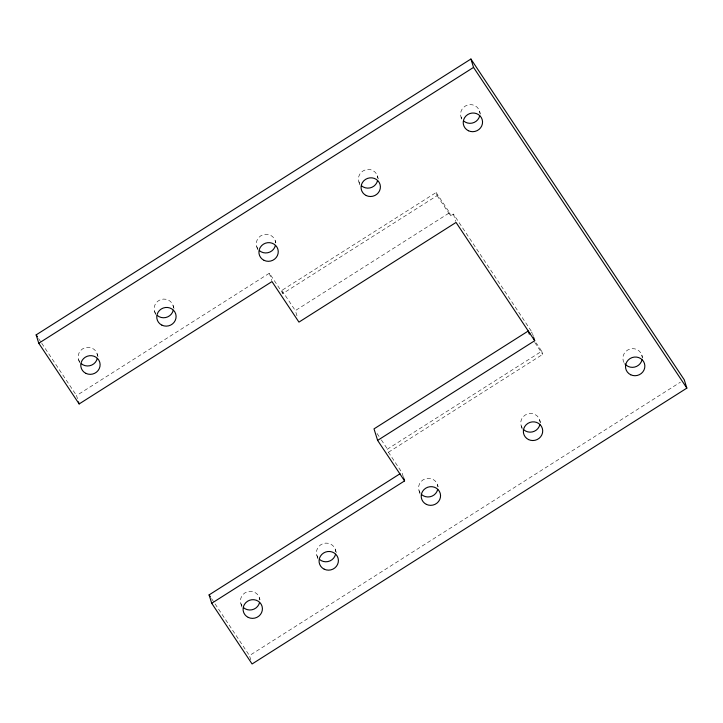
<?xml version="1.0" encoding="UTF-8"?>
<svg xmlns="http://www.w3.org/2000/svg" width="723" height="723" viewBox="0 0 723 723"><rect width="100%" height="100%" fill="white"/><g stroke="black" fill="none" stroke-linecap="round" stroke-linejoin="round"><path stroke-width="0.54" stroke-dasharray="3.62 2.71" d="M77.506 398.716L76.521 395.571L269.372 273.213L282.874 293.502L437.135 195.626L436.15 192.49L281.889 290.366L282.874 293.502M296.981 315.834L295.346 310.601L449.607 212.725L436.15 192.49M437.135 195.626L450.592 215.861L453.42 214.062L532.092 332.345L533.402 336.529M529.254 334.143L532.092 332.345M403.253 476.728L401.943 472.544L388.45 452.246L387.465 449.11L541.726 351.233L536.222 342.955M388.45 452.246L542.711 354.369L541.726 351.233M250.773 659.792L249.462 655.598L680.415 382.169M534.758 342.413L542.711 354.369M281.889 290.366L295.346 310.601M377.063 433.475L380.732 438.997M381.346 439.909L387.465 449.11M38.635 338.617L41.121 342.35M41.735 343.28L76.521 395.571M211.577 598.644L249.462 655.598M641.798 355.002L642.774 358.147M479.494 110.981L480.479 114.117M461.021 116.972L461.672 119.069M539.647 419.819L540.632 422.955M521.166 425.811L522.485 429.995M453.42 214.062L455.716 221.392M449.607 212.725L450.592 215.861M377.343 175.788L378.328 178.933M358.87 181.78L359.855 184.925M437.496 484.627L438.147 486.724M419.015 490.628L420.334 494.812M275.192 240.605L275.852 242.693M269.372 273.213L271.667 280.542M256.719 246.597L257.704 249.733M335.345 549.444L336.331 552.58M316.864 555.436L318.183 559.62M173.041 305.413L174.026 308.558M259.358 597.659L260.009 599.747M154.568 311.414L155.553 314.55M240.886 603.651L242.196 607.835M97.054 353.628L98.039 356.764M78.581 359.62L79.566 362.765M461.663 118.464A9.715 9.318 -17.4 0 1 467.781 104.998A9.715 9.318 -17.4 0 1 479.927 113.375M155.626 313.601A9.715 9.318 -17.4 0 1 160.922 299.557A9.715 9.318 -17.4 0 1 173.475 307.808M420.081 492.815A9.715 9.318 -17.4 0 1 425.377 478.771A9.715 9.318 -17.4 0 1 437.921 487.022M317.93 557.632A9.715 9.318 -17.4 0 1 323.226 543.579A9.715 9.318 -17.4 0 1 335.77 551.839M359.512 183.281A9.715 9.318 -17.4 0 1 365.63 169.806A9.715 9.318 -17.4 0 1 377.777 178.183M522.232 428.007A9.715 9.318 -17.4 0 1 527.528 413.954A9.715 9.318 -17.4 0 1 540.072 422.214M623.958 362.494A9.715 9.318 -17.4 0 1 630.076 349.019A9.715 9.318 -17.4 0 1 642.223 357.397M241.943 605.838A9.715 9.318 -17.4 0 1 247.239 591.794A9.715 9.318 -17.4 0 1 259.792 600.054M257.777 248.784A9.715 9.318 -17.4 0 1 263.073 234.74A9.715 9.318 -17.4 0 1 275.626 243M79.638 361.816A9.715 9.318 -17.4 0 1 84.934 347.763A9.715 9.318 -17.4 0 1 97.488 356.023"/><path stroke-width="1.08" d="M211.712 603.28L404.573 480.912L377.614 440.388L534.713 340.714L456.05 222.431L298.951 322.115L271.993 281.581L79.141 403.949L38.771 343.253L36.15 334.876L470.917 59.024L684.229 379.747L686.85 388.124L252.083 663.976L211.712 603.28L209.092 594.902L400.045 473.746M38.771 343.253L473.538 67.402L470.917 59.024M473.538 67.402L686.85 388.124M36.15 334.876L37.388 336.746M209.092 594.902L210.33 596.773M533.728 337.578L534.713 340.714M529.254 334.143L528.269 330.998L374.008 428.875L377.614 440.388M403.588 477.776L404.573 480.912M78.482 401.852L79.141 403.949M479.701 115.807A9.715 9.318 -17.4 0 1 463.696 121.003M437.695 489.462A9.715 9.318 -17.4 0 1 421.699 494.649M335.544 554.279A9.715 9.318 -17.4 0 1 319.548 559.466M377.551 180.623A9.715 9.318 -17.4 0 1 361.545 185.811M539.846 424.645A9.715 9.318 -17.4 0 1 523.85 429.842M641.997 359.837A9.715 9.318 -17.4 0 1 624.862 363.85M259.557 602.485A9.715 9.318 -17.4 0 1 243.561 607.682M275.4 245.431A9.715 9.318 -17.4 0 1 259.394 250.628M97.262 358.454A9.715 9.318 -17.4 0 1 81.256 363.651M173.249 310.248A9.715 9.318 -17.4 0 1 157.243 315.436M468.387 130.727A9.715 9.318 -17.4 0 0 482.548 121.744A9.715 9.318 -17.4 0 0 467.709 114.568A9.715 9.318 -17.4 0 0 468.387 130.727M366.236 195.544A9.715 9.318 -17.4 0 0 380.397 186.561A9.715 9.318 -17.4 0 0 365.558 179.376A9.715 9.318 -17.4 0 0 366.236 195.544M264.085 260.352A9.715 9.318 -17.4 0 0 278.247 251.369A9.715 9.318 -17.4 0 0 263.407 244.193A9.715 9.318 -17.4 0 0 264.085 260.352M161.934 325.169A9.715 9.318 -17.4 0 0 176.096 316.186A9.715 9.318 -17.4 0 0 161.256 309.001A9.715 9.318 -17.4 0 0 161.934 325.169M85.947 373.384A9.715 9.318 -17.4 0 0 100.108 364.392A9.715 9.318 -17.4 0 0 85.269 357.216A9.715 9.318 -17.4 0 0 85.947 373.384M630.691 374.758A9.715 9.318 -17.4 0 0 644.853 365.775A9.715 9.318 -17.4 0 0 630.004 358.59A9.715 9.318 -17.4 0 0 630.691 374.758M528.54 439.575A9.715 9.318 -17.4 0 0 542.702 430.583A9.715 9.318 -17.4 0 0 527.853 423.407A9.715 9.318 -17.4 0 0 528.54 439.575M426.389 504.383A9.715 9.318 -17.4 0 0 440.551 495.4A9.715 9.318 -17.4 0 0 425.702 488.224A9.715 9.318 -17.4 0 0 426.389 504.383M324.238 569.2A9.715 9.318 -17.4 0 0 338.4 560.208A9.715 9.318 -17.4 0 0 323.552 553.032A9.715 9.318 -17.4 0 0 324.238 569.2M248.251 617.406A9.715 9.318 -17.4 0 0 262.413 608.423A9.715 9.318 -17.4 0 0 247.564 601.247A9.715 9.318 -17.4 0 0 248.251 617.406"/></g></svg>
